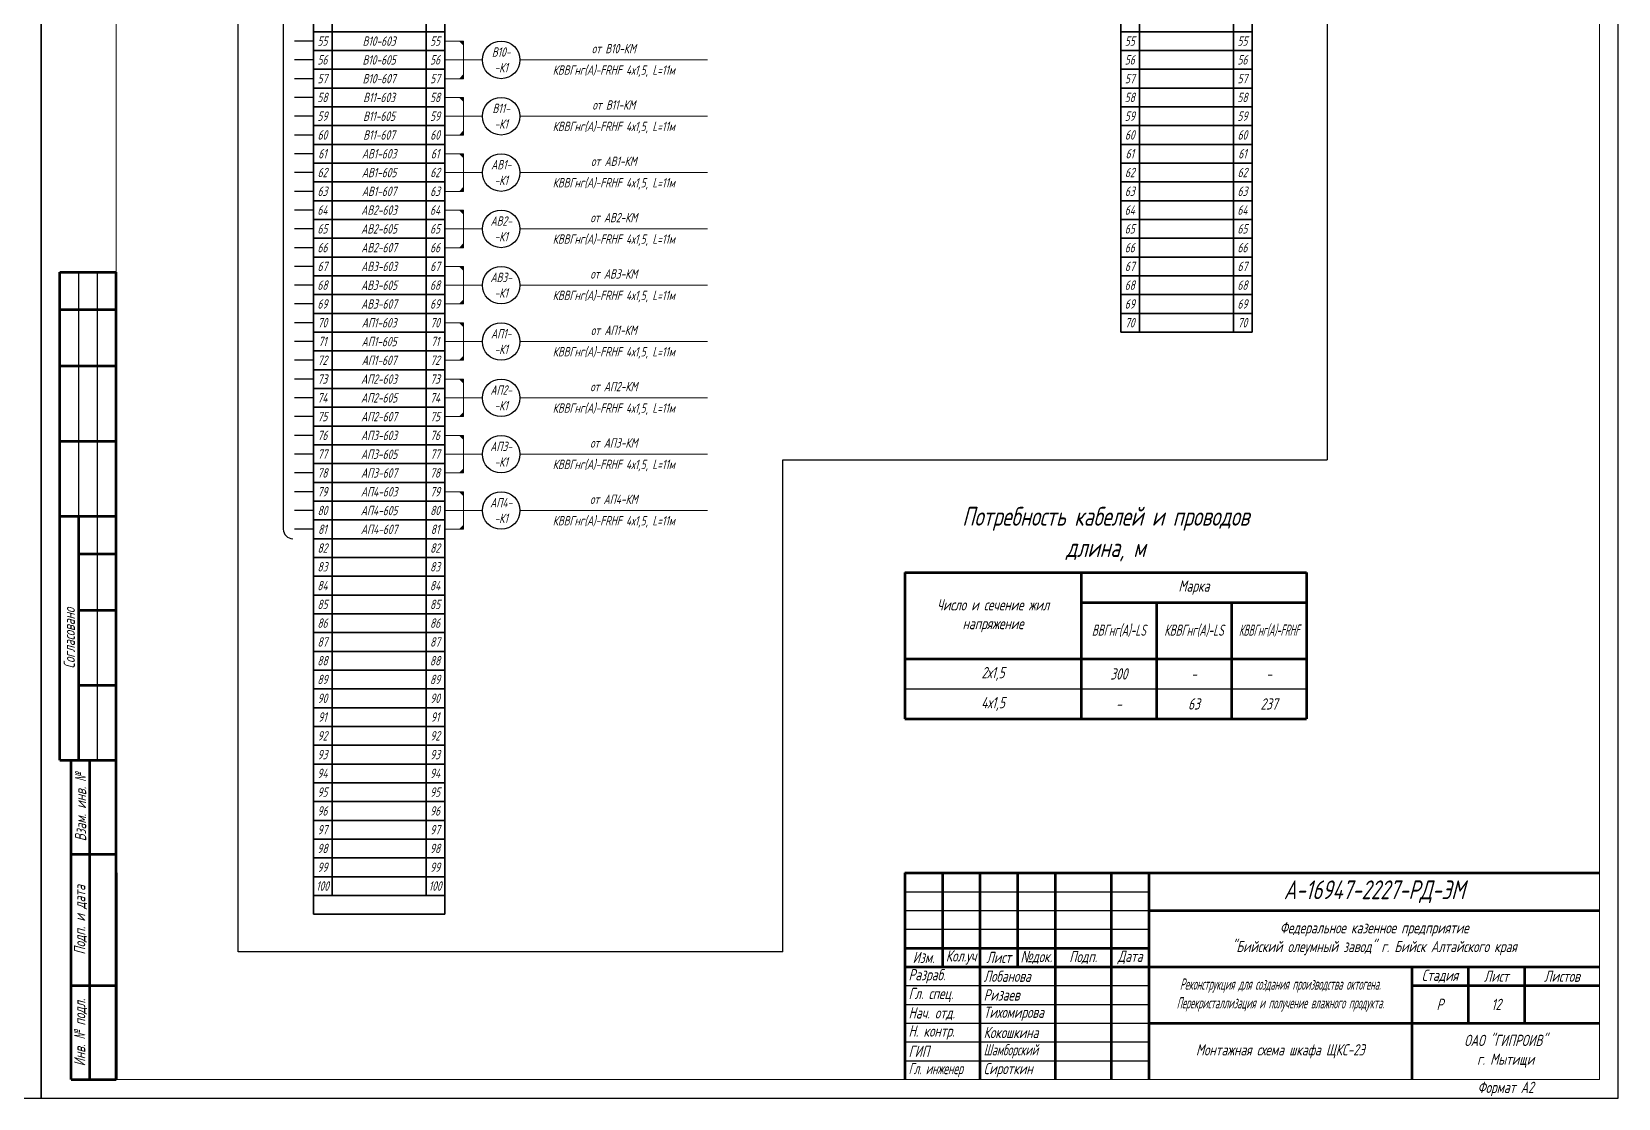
# Model space of a CAD drawing. Header units: millimetres. Extents: x -14296 to 10264, y -13087 to -5602.
# Drawn here: x -3986.2 to -3563.7, y -13086.7 to -12802.7 of the extents above; entities that cross this region are included whole.
import ezdxf

# ---------------------------------------------------------------- set-up
doc = ezdxf.new("R2010")
doc.units = ezdxf.units.MM
doc.linetypes.add('gost5', pattern=[7, 5, -2, 0])
for name, color, linetype, lineweight in [('КаБель контрольный (Вновь)', 142, 'gost5', 15), ('КаБель контрольный (Сущ)', 142, 'gost5', 25), ('Линия выноска', 137, 'Continuous', 25), ('Рамка толстая', 7, 'Continuous', 15), ('Рамка тонкая', 5, 'Continuous', 25), ('ТаБлица', 253, 'Continuous', 15), ('Текст', 7, 'Continuous', 20), ('Штампы', 252, 'Continuous', 25), ('Элемент эл. схем', 7, 'Continuous', 35)]:
    doc.layers.add(name, color=color, linetype=linetype, lineweight=lineweight)
doc.styles.add('Simplex', font='simplex.shx', dxfattribs={"width": 0.7, "oblique": 15})

# ---------------------------------------------------------------- blocks, each defined once
blk = doc.blocks.new('A$C54FF5821')
at = {"layer": 'Рамка толстая'}
for p, q in [((20, 589), (20, 5)), ((415, 589), (20, 589)), ((415, 5), (415, 589)), ((20, 5), (415, 5))]:
    blk.add_line(p, q, dxfattribs=at)
at = {"layer": 'Рамка тонкая'}
for p, q in [((420, 594), (0, 594)), ((0, 594), (0, 0)), ((420, 0), (420, 594)), ((0, 0), (420, 0))]:
    blk.add_line(p, q, dxfattribs=at)
blk = doc.blocks.new('A$C581E5E11')
at = {"layer": 'Элемент эл. схем'}
for p, q in [((0, 5), (0, 0)), ((5, 5), (0, 5)), ((5, 0), (5, 5)), ((5, 5), (30, 5)), ((30, 5), (30, 0)), ((30, 5), (35, 5)), ((35, 5), (35, 0)), ((0, 0), (5, 0)), ((30, 0), (5, 0)), ((35, 0), (30, 0))]:
    blk.add_line(p, q, dxfattribs=at)
blk = doc.blocks.new('*T1018')
at = {"layer": 'Штампы', "color": 0, "linetype": 'ByBlock', "lineweight": 60, "transparency": 16777216}
for p, q in [((0, 0), (0, 130)), ((0, 130), (15, 130)), ((15, 0), (15, 130)), ((0, 120), (15, 120)), ((0, 105), (15, 105)), ((0, 85), (15, 85)), ((0, 65), (15, 65)), ((5, 0), (5, 65)), ((5, 55), (15, 55)), ((5, 40), (15, 40)), ((5, 20), (15, 20)), ((0, 0), (15, 0))]:
    blk.add_line(p, q, dxfattribs=at)
at = {"layer": 'Штампы', "color": 5, "linetype": 'ByBlock', "lineweight": 25, "transparency": 16777216}
for p, q in [((5, 65), (5, 130)), ((10, 0), (10, 130))]:
    blk.add_line(p, q, dxfattribs=at)
at = {"layer": 'Штампы', "color": 2, "transparency": 16777216, "insert": (2.5, 32.5), "char_height": 3, "width": 61, "attachment_point": 5, "rotation": 90, "style": 'Simplex'}
blk.add_mtext('Согласовано', dxfattribs=at)
blk = doc.blocks.new('*T1019')
at = {"layer": 'Штампы', "color": 0, "linetype": 'ByBlock', "lineweight": 60, "transparency": 16777216}
for p, q in [((0, 0), (0, 85)), ((0, 85), (12, 85)), ((5, 0), (5, 85)), ((12, 0), (12, 85)), ((0, 60), (12, 60)), ((0, 25), (12, 25)), ((0, 0), (12, 0))]:
    blk.add_line(p, q, dxfattribs=at)
at = {"layer": 'Штампы', "color": 2, "transparency": 16777216, "char_height": 3, "attachment_point": 5, "rotation": 90, "style": 'Simplex'}
for s, insert, width in [('Взам. инв. {\\Fgost|c204;№}', (2.5, 72.5), 25), ('Подп. и дата', (2.5, 42.5), 35), ('Инв. {\\Fgost|c204;№} подл.', (2.5, 12.5), 25)]:
    blk.add_mtext(s, dxfattribs=dict(at, insert=insert, width=width))

msp = doc.modelspace()

# ---------------------------------------------------------------- hatches: boundary and pattern name
at = {"layer": 'КаБель контрольный (Вновь)', "linetype": 'ByBlock'}
for points in [[(-3871.21622, -12805.24064), (-3872.21622, -12805.24064), (-3871.21622, -12806.24064)], [(-3871.21622, -12815.24064), (-3872.21622, -12815.24064), (-3871.21622, -12814.24064)], [(-3871.21622, -12820.24064), (-3872.21622, -12820.24064), (-3871.21622, -12821.24064)], [(-3871.21622, -12830.24064), (-3872.21622, -12830.24064), (-3871.21622, -12829.24064)], [(-3871.21622, -12835.24064), (-3872.21622, -12835.24064), (-3871.21622, -12836.24064)], [(-3871.21622, -12845.24064), (-3872.21622, -12845.24064), (-3871.21622, -12844.24064)], [(-3871.21622, -12850.24064), (-3872.21622, -12850.24064), (-3871.21622, -12851.24064)], [(-3871.21622, -12860.24064), (-3872.21622, -12860.24064), (-3871.21622, -12859.24064)], [(-3871.21622, -12865.24064), (-3872.21622, -12865.24064), (-3871.21622, -12866.24064)], [(-3871.21622, -12875.24064), (-3872.21622, -12875.24064), (-3871.21622, -12874.24064)], [(-3871.21622, -12880.24064), (-3872.21622, -12880.24064), (-3871.21622, -12881.24064)], [(-3871.21622, -12890.24064), (-3872.21622, -12890.24064), (-3871.21622, -12889.24064)], [(-3871.21622, -12895.24064), (-3872.21622, -12895.24064), (-3871.21622, -12896.24064)], [(-3871.21622, -12905.24064), (-3872.21622, -12905.24064), (-3871.21622, -12904.24064)], [(-3871.21622, -12910.24064), (-3872.21622, -12910.24064), (-3871.21622, -12911.24064)], [(-3871.21622, -12920.24064), (-3872.21622, -12920.24064), (-3871.21622, -12919.24064)], [(-3871.21622, -12925.24064), (-3872.21622, -12925.24064), (-3871.21622, -12926.24064)], [(-3871.21622, -12935.24064), (-3872.21622, -12935.24064), (-3871.21622, -12934.24064)]]:
    msp.add_hatch(color=256, dxfattribs=at).paths.add_polyline_path(points)

# ---------------------------------------------------------------- linework, layer by layer
for p, q in [((-3871.21622, -12805.24064), (-3876.21622, -12805.24064)), ((-3872.21622, -12805.24064), (-3871.21622, -12806.24064)), ((-3871.21622, -12815.24064), (-3871.21622, -12805.24064)), ((-3876.21622, -12810.24064), (-3871.21622, -12810.24064)), ((-3872.21622, -12815.24064), (-3871.21622, -12814.24064)), ((-3866.21622, -12810.24064), (-3871.21622, -12810.24064)), ((-3806.21622, -12810.24064), (-3856.21622, -12810.24064)), ((-3876.21622, -12815.24064), (-3871.21622, -12815.24064)), ((-3871.21622, -12820.24064), (-3876.21622, -12820.24064)), ((-3872.21622, -12820.24064), (-3871.21622, -12821.24064)), ((-3871.21622, -12830.24064), (-3871.21622, -12820.24064)), ((-3876.21622, -12825.24064), (-3871.21622, -12825.24064)), ((-3866.21622, -12825.24064), (-3871.21622, -12825.24064)), ((-3806.21622, -12825.24064), (-3856.21622, -12825.24064)), ((-3876.21622, -12830.24064), (-3871.21622, -12830.24064)), ((-3872.21622, -12830.24064), (-3871.21622, -12829.24064)), ((-3871.21622, -12835.24064), (-3876.21622, -12835.24064)), ((-3872.21622, -12835.24064), (-3871.21622, -12836.24064)), ((-3871.21622, -12845.24064), (-3871.21622, -12835.24064)), ((-3876.21622, -12840.24064), (-3871.21622, -12840.24064)), ((-3866.21622, -12840.24064), (-3871.21622, -12840.24064)), ((-3806.21622, -12840.24064), (-3856.21622, -12840.24064)), ((-3876.21622, -12845.24064), (-3871.21622, -12845.24064)), ((-3872.21622, -12845.24064), (-3871.21622, -12844.24064)), ((-3871.21622, -12850.24064), (-3876.21622, -12850.24064)), ((-3872.21622, -12850.24064), (-3871.21622, -12851.24064)), ((-3871.21622, -12860.24064), (-3871.21622, -12850.24064)), ((-3876.21622, -12855.24064), (-3871.21622, -12855.24064)), ((-3866.21622, -12855.24064), (-3871.21622, -12855.24064)), ((-3806.21622, -12855.24064), (-3856.21622, -12855.24064)), ((-3876.21622, -12860.24064), (-3871.21622, -12860.24064)), ((-3872.21622, -12860.24064), (-3871.21622, -12859.24064)), ((-3871.21622, -12865.24064), (-3876.21622, -12865.24064)), ((-3872.21622, -12865.24064), (-3871.21622, -12866.24064)), ((-3871.21622, -12875.24064), (-3871.21622, -12865.24064)), ((-3876.21622, -12870.24064), (-3871.21622, -12870.24064)), ((-3866.21622, -12870.24064), (-3871.21622, -12870.24064)), ((-3806.21622, -12870.24064), (-3856.21622, -12870.24064)), ((-3876.21622, -12875.24064), (-3871.21622, -12875.24064)), ((-3872.21622, -12875.24064), (-3871.21622, -12874.24064)), ((-3871.21622, -12880.24064), (-3876.21622, -12880.24064)), ((-3872.21622, -12880.24064), (-3871.21622, -12881.24064)), ((-3871.21622, -12890.24064), (-3871.21622, -12880.24064)), ((-3876.21622, -12885.24064), (-3871.21622, -12885.24064)), ((-3866.21622, -12885.24064), (-3871.21622, -12885.24064)), ((-3806.21622, -12885.24064), (-3856.21622, -12885.24064)), ((-3876.21622, -12890.24064), (-3871.21622, -12890.24064)), ((-3872.21622, -12890.24064), (-3871.21622, -12889.24064)), ((-3871.21622, -12895.24064), (-3876.21622, -12895.24064)), ((-3872.21622, -12895.24064), (-3871.21622, -12896.24064)), ((-3871.21622, -12905.24064), (-3871.21622, -12895.24064)), ((-3876.21622, -12900.24064), (-3871.21622, -12900.24064)), ((-3866.21622, -12900.24064), (-3871.21622, -12900.24064)), ((-3806.21622, -12900.24064), (-3856.21622, -12900.24064)), ((-3876.21622, -12905.24064), (-3871.21622, -12905.24064)), ((-3872.21622, -12905.24064), (-3871.21622, -12904.24064)), ((-3871.21622, -12910.24064), (-3876.21622, -12910.24064)), ((-3872.21622, -12910.24064), (-3871.21622, -12911.24064)), ((-3871.21622, -12920.24064), (-3871.21622, -12910.24064)), ((-3876.21622, -12915.24064), (-3871.21622, -12915.24064)), ((-3866.21622, -12915.24064), (-3871.21622, -12915.24064)), ((-3806.21622, -12915.24064), (-3856.21622, -12915.24064)), ((-3872.21622, -12920.24064), (-3871.21622, -12919.24064)), ((-3876.21622, -12920.24064), (-3871.21622, -12920.24064)), ((-3871.21622, -12925.24064), (-3876.21622, -12925.24064)), ((-3872.21622, -12925.24064), (-3871.21622, -12926.24064)), ((-3871.21622, -12935.24064), (-3871.21622, -12925.24064)), ((-3876.21622, -12930.24064), (-3871.21622, -12930.24064)), ((-3866.21622, -12930.24064), (-3871.21622, -12930.24064)), ((-3806.21622, -12930.24064), (-3856.21622, -12930.24064)), ((-3876.21622, -12935.24064), (-3871.21622, -12935.24064)), ((-3872.21622, -12935.24064), (-3871.21622, -12934.24064))]:
    msp.add_line(p, q, dxfattribs=at)
at = {"layer": 'КаБель контрольный (Сущ)', "color": 6, "linetype": 'ByBlock'}
for p, q in [((-3911.21622, -12805.24064), (-3916.21622, -12805.24064)), ((-3911.21622, -12810.24064), (-3916.21622, -12810.24064)), ((-3911.21622, -12815.24064), (-3916.21622, -12815.24064)), ((-3911.21622, -12820.24064), (-3916.21622, -12820.24064)), ((-3911.21622, -12825.24064), (-3916.21622, -12825.24064)), ((-3911.21622, -12830.24064), (-3916.21622, -12830.24064)), ((-3911.21622, -12835.24064), (-3916.21622, -12835.24064)), ((-3911.21622, -12840.24064), (-3916.21622, -12840.24064)), ((-3911.21622, -12845.24064), (-3916.21622, -12845.24064)), ((-3911.21622, -12850.24064), (-3916.21622, -12850.24064)), ((-3911.21622, -12855.24064), (-3916.21622, -12855.24064)), ((-3911.21622, -12860.24064), (-3916.21622, -12860.24064)), ((-3911.21622, -12865.24064), (-3916.21622, -12865.24064)), ((-3911.21622, -12870.24064), (-3916.21622, -12870.24064)), ((-3911.21622, -12875.24064), (-3916.21622, -12875.24064)), ((-3911.21622, -12880.24064), (-3916.21622, -12880.24064)), ((-3911.21622, -12885.24064), (-3916.21622, -12885.24064)), ((-3911.21622, -12890.24064), (-3916.21622, -12890.24064)), ((-3911.21622, -12895.24064), (-3916.21622, -12895.24064)), ((-3911.21622, -12900.24064), (-3916.21622, -12900.24064)), ((-3911.21622, -12905.24064), (-3916.21622, -12905.24064)), ((-3911.21622, -12910.24064), (-3916.21622, -12910.24064)), ((-3911.21622, -12915.24064), (-3916.21622, -12915.24064)), ((-3911.21622, -12920.24064), (-3916.21622, -12920.24064)), ((-3911.21622, -12925.24064), (-3916.21622, -12925.24064)), ((-3911.21622, -12930.24064), (-3916.21622, -12930.24064)), ((-3911.21622, -12935.24064), (-3916.21622, -12935.24064))]:
    msp.add_line(p, q, dxfattribs=at)
at = {"layer": 'Линия выноска'}
for p, q in [((-3931.21622, -13047.74064), (-3931.21622, -12517.74064)), ((-3641.21622, -12517.74064), (-3641.21622, -12916.74064)), ((-3786.21622, -13047.74064), (-3786.21622, -12916.74064)), ((-3786.21622, -12916.74064), (-3641.21622, -12916.74064)), ((-3786.21622, -13047.74064), (-3931.21622, -13047.74064))]:
    msp.add_line(p, q, dxfattribs=at)
at = {"layer": 'Рамка тонкая'}
for p, q in [((-3919.21622, -12737.74064), (-3919.21622, -12935.24064)), ((-3753.71622, -12977.74064), (-3646.71622, -12977.74064))]:
    msp.add_line(p, q, dxfattribs=at)
for centre in [(-3861.21622, -12810.24064), (-3861.21622, -12825.24064), (-3861.21622, -12840.24064), (-3861.21622, -12855.24064), (-3861.21622, -12870.24064), (-3861.21622, -12885.24064), (-3861.21622, -12900.24064), (-3861.21622, -12915.24064), (-3861.21622, -12930.24064)]:
    msp.add_circle(centre, 5, dxfattribs=at)
msp.add_arc((-3916.71622, -12935.24064), 2.5, 180, 270, dxfattribs=at)
at = {"layer": 'ТаБлица', "lineweight": 60}
for p, q in [((-3753.71622, -12946.74064), (-3753.71622, -12985.74064)), ((-3753.71622, -12946.74064), (-3646.71622, -12946.74064)), ((-3706.71622, -12946.74064), (-3706.71622, -12985.74064)), ((-3646.71622, -12946.74064), (-3646.71622, -12985.74064)), ((-3706.71622, -12954.74064), (-3646.71622, -12954.74064)), ((-3686.71622, -12954.74064), (-3686.71622, -12985.74064)), ((-3666.71622, -12954.74064), (-3666.71622, -12985.74064)), ((-3753.71622, -12969.74064), (-3646.71622, -12969.74064)), ((-3753.71622, -12985.74064), (-3646.71622, -12985.74064))]:
    msp.add_line(p, q, dxfattribs=at)
at = {"layer": 'Штампы', "lineweight": 60}
for p, q in [((-3963.71622, -13026.74064), (-3963.71622, -13081.74064)), ((-3753.71622, -13026.74065), (-3568.71622, -13026.74065)), ((-3753.71622, -13026.74065), (-3753.71622, -13081.74065)), ((-3743.71622, -13026.74065), (-3743.71622, -13051.74065)), ((-3733.71622, -13026.74065), (-3733.71622, -13081.74065)), ((-3723.71622, -13026.74065), (-3723.71622, -13051.74065)), ((-3713.71622, -13026.74065), (-3713.71622, -13081.74065)), ((-3698.71622, -13026.74065), (-3698.71622, -13081.74065)), ((-3688.71622, -13026.74065), (-3688.71622, -13081.74065)), ((-3688.71622, -13036.74065), (-3568.71622, -13036.74065)), ((-3753.71622, -13046.74065), (-3688.71622, -13046.74065)), ((-3753.71622, -13051.74065), (-3568.71622, -13051.74065)), ((-3618.71622, -13051.74065), (-3618.71622, -13081.74065)), ((-3603.71622, -13051.74065), (-3603.71622, -13066.74065)), ((-3588.71622, -13051.74065), (-3588.71622, -13066.74065)), ((-3618.71622, -13056.74065), (-3568.71622, -13056.74065)), ((-3688.71622, -13066.74065), (-3568.71622, -13066.74065))]:
    msp.add_line(p, q, dxfattribs=at)
at = {"layer": 'Штампы', "color": 5}
for p, q in [((-3753.71622, -13031.74065), (-3688.71622, -13031.74065)), ((-3753.71622, -13036.74065), (-3688.71622, -13036.74065)), ((-3753.71622, -13041.74065), (-3688.71622, -13041.74065)), ((-3753.71622, -13056.74065), (-3688.71622, -13056.74065)), ((-3753.71622, -13061.74065), (-3688.71622, -13061.74065)), ((-3753.71622, -13066.74065), (-3688.71622, -13066.74065)), ((-3753.71622, -13071.74065), (-3688.71622, -13071.74065)), ((-3753.71622, -13076.74065), (-3688.71622, -13076.74065))]:
    msp.add_line(p, q, dxfattribs=at)
at = {"layer": 'Элемент эл. схем'}
for p, q in [((-3911.21622, -12932.74064), (-3906.21622, -12932.74064)), ((-3881.21622, -12932.74064), (-3906.21622, -12932.74064)), ((-3876.21622, -12932.74064), (-3881.21622, -12932.74064)), ((-3881.21622, -12932.74064), (-3876.21622, -12932.74064)), ((-3911.21622, -13032.74064), (-3911.21622, -13037.74064)), ((-3876.21622, -13032.74064), (-3876.21622, -13037.74064)), ((-3911.21622, -13037.74064), (-3906.21622, -13037.74064)), ((-3881.21622, -13037.74064), (-3906.21622, -13037.74064)), ((-3876.21622, -13037.74064), (-3881.21622, -13037.74064))]:
    msp.add_line(p, q, dxfattribs=at)

# ---------------------------------------------------------------- block references
for name, p in [('A$C54FF5821', (-4403.71622, -13086.74065)), ('A$C54FF5821', (-3983.71622, -13086.74065)), ('*T1018', (-3978.71622, -12996.74064)), ('*T1019', (-3975.71622, -13081.74064))]:
    msp.add_blockref(name, p)
for p in [(-3911.21622, -12802.74063), (-3696.21622, -12802.74063), (-3911.21622, -12807.74063), (-3696.21622, -12807.74063), (-3911.21622, -12812.74063), (-3696.21622, -12812.74063), (-3911.21622, -12817.74063), (-3696.21622, -12817.74063), (-3911.21622, -12822.74063), (-3696.21622, -12822.74063), (-3911.21622, -12827.74063), (-3696.21622, -12827.74063), (-3911.21622, -12832.74063), (-3696.21622, -12832.74063), (-3911.21622, -12837.74063), (-3696.21622, -12837.74063), (-3911.21622, -12842.74063), (-3696.21622, -12842.74063), (-3911.21622, -12847.74063), (-3696.21622, -12847.74063), (-3911.21622, -12852.74063), (-3696.21622, -12852.74063), (-3911.21622, -12857.74063), (-3696.21622, -12857.74063), (-3911.21622, -12862.74063), (-3696.21622, -12862.74063), (-3911.21622, -12867.74063), (-3696.21622, -12867.74063), (-3911.21622, -12872.74063), (-3696.21622, -12872.74063), (-3911.21622, -12877.74063), (-3696.21622, -12877.74063), (-3911.21622, -12882.74063), (-3696.21622, -12882.74063), (-3911.21622, -12887.74063), (-3911.21622, -12892.74063), (-3911.21622, -12897.74063), (-3911.21622, -12902.74063), (-3911.21622, -12907.74063), (-3911.21622, -12912.74063), (-3911.21622, -12917.74063), (-3911.21622, -12922.74063), (-3911.21622, -12927.74063), (-3911.21622, -12932.74063), (-3911.21622, -12937.74063), (-3911.21622, -12942.74063), (-3911.21622, -12947.74063), (-3911.21622, -12952.74063), (-3911.21622, -12957.74063), (-3911.21622, -12962.74063), (-3911.21622, -12967.74063), (-3911.21622, -12972.74063), (-3911.21622, -12977.74063), (-3911.21622, -12982.74063), (-3911.21622, -12987.74063), (-3911.21622, -12992.74063), (-3911.21622, -12997.74063), (-3911.21622, -13002.74063), (-3911.21622, -13007.74063), (-3911.21622, -13012.74063), (-3911.21622, -13017.74063), (-3911.21622, -13022.74063), (-3911.21622, -13027.74063), (-3911.21622, -13032.74063)]:
    msp.add_blockref('A$C581E5E11', p, dxfattribs=at)

# ---------------------------------------------------------------- texts
at = {"layer": 'Текст', "char_height": 2.5, "attachment_point": 5, "style": 'Simplex'}
for s, insert in [('55', (-3908.80121, -12805.22364)), ('55', (-3878.80121, -12805.22364)), ('55', (-3693.80121, -12805.22364)), ('55', (-3663.80121, -12805.22364)), ('56', (-3908.80121, -12810.22364)), ('56', (-3878.80121, -12810.22364)), ('56', (-3693.80121, -12810.22364)), ('56', (-3663.80121, -12810.22364)), ('57', (-3908.80121, -12815.22364)), ('57', (-3878.80121, -12815.22364)), ('57', (-3693.80121, -12815.22364)), ('57', (-3663.80121, -12815.22364)), ('58', (-3908.80121, -12820.22364)), ('58', (-3878.80121, -12820.22364)), ('58', (-3693.80121, -12820.22364)), ('58', (-3663.80121, -12820.22364)), ('59', (-3908.80121, -12825.22364)), ('59', (-3878.80121, -12825.22364)), ('59', (-3693.80121, -12825.22364)), ('59', (-3663.80121, -12825.22364)), ('60', (-3908.80121, -12830.22364)), ('60', (-3878.80121, -12830.22364)), ('60', (-3693.80121, -12830.22364)), ('60', (-3663.80121, -12830.22364)), ('61', (-3908.80121, -12835.22364)), ('61', (-3878.80121, -12835.22364)), ('61', (-3693.80121, -12835.22364)), ('61', (-3663.80121, -12835.22364)), ('62', (-3908.80121, -12840.22364)), ('62', (-3878.80121, -12840.22364)), ('62', (-3693.80121, -12840.22364)), ('62', (-3663.80121, -12840.22364)), ('63', (-3908.80121, -12845.22364)), ('63', (-3878.80121, -12845.22364)), ('63', (-3693.80121, -12845.22364)), ('63', (-3663.80121, -12845.22364)), ('64', (-3908.80121, -12850.22364)), ('64', (-3878.80121, -12850.22364)), ('64', (-3693.80121, -12850.22364)), ('64', (-3663.80121, -12850.22364)), ('65', (-3908.80121, -12855.22364)), ('65', (-3878.80121, -12855.22364)), ('65', (-3693.80121, -12855.22364)), ('65', (-3663.80121, -12855.22364)), ('66', (-3908.80121, -12860.22364)), ('66', (-3878.80121, -12860.22364)), ('66', (-3693.80121, -12860.22364)), ('66', (-3663.80121, -12860.22364)), ('67', (-3908.80121, -12865.22364)), ('67', (-3878.80121, -12865.22364)), ('67', (-3693.80121, -12865.22364)), ('67', (-3663.80121, -12865.22364)), ('68', (-3908.80121, -12870.22364)), ('68', (-3878.80121, -12870.22364)), ('68', (-3693.80121, -12870.22364)), ('68', (-3663.80121, -12870.22364)), ('69', (-3908.80121, -12875.22364)), ('69', (-3878.80121, -12875.22364)), ('69', (-3693.80121, -12875.22364)), ('69', (-3663.80121, -12875.22364)), ('70', (-3908.80121, -12880.22364)), ('70', (-3878.80121, -12880.22364)), ('70', (-3693.80121, -12880.22364)), ('70', (-3663.80121, -12880.22364)), ('71', (-3908.80121, -12885.22364)), ('71', (-3878.80121, -12885.22364)), ('72', (-3908.80121, -12890.22364)), ('72', (-3878.80121, -12890.22364)), ('73', (-3908.80121, -12895.22364)), ('73', (-3878.80121, -12895.22364)), ('74', (-3908.80121, -12900.22364)), ('74', (-3878.80121, -12900.22364)), ('75', (-3908.80121, -12905.22364)), ('75', (-3878.80121, -12905.22364)), ('76', (-3908.80121, -12910.22364)), ('76', (-3878.80121, -12910.22364)), ('77', (-3908.80121, -12915.22364)), ('77', (-3878.80121, -12915.22364)), ('78', (-3908.80121, -12920.22364)), ('78', (-3878.80121, -12920.22364)), ('79', (-3908.80121, -12925.22364)), ('79', (-3878.80121, -12925.22364)), ('80', (-3908.80121, -12930.22364)), ('80', (-3878.80121, -12930.22364)), ('81', (-3908.80121, -12935.22364)), ('81', (-3878.80121, -12935.22364)), ('82', (-3908.80121, -12940.22364)), ('82', (-3878.80121, -12940.22364)), ('83', (-3908.80121, -12945.22364)), ('83', (-3878.80121, -12945.22364)), ('84', (-3908.80121, -12950.22364)), ('84', (-3878.80121, -12950.22364)), ('85', (-3908.80121, -12955.22364)), ('85', (-3878.80121, -12955.22364)), ('86', (-3908.80121, -12960.22364)), ('86', (-3878.80121, -12960.22364)), ('87', (-3908.80121, -12965.22364)), ('87', (-3878.80121, -12965.22364)), ('88', (-3908.80121, -12970.22364)), ('88', (-3878.80121, -12970.22364)), ('89', (-3908.80121, -12975.22364)), ('89', (-3878.80121, -12975.22364)), ('90', (-3908.80121, -12980.22364)), ('90', (-3878.80121, -12980.22364)), ('91', (-3908.80121, -12985.22364)), ('91', (-3878.80121, -12985.22364)), ('92', (-3908.80121, -12990.22364)), ('92', (-3878.80121, -12990.22364)), ('93', (-3908.80121, -12995.22364)), ('93', (-3878.80121, -12995.22364)), ('94', (-3908.80121, -13000.22364)), ('94', (-3878.80121, -13000.22364)), ('95', (-3908.80121, -13005.22364)), ('95', (-3878.80121, -13005.22364)), ('96', (-3908.80121, -13010.22364)), ('96', (-3878.80121, -13010.22364)), ('97', (-3908.80121, -13015.22364)), ('97', (-3878.80121, -13015.22364)), ('98', (-3908.80121, -13020.22364)), ('98', (-3878.80121, -13020.22364)), ('99', (-3908.80121, -13025.22364)), ('99', (-3878.80121, -13025.22364)), ('100', (-3908.80121, -13030.22364)), ('100', (-3878.80121, -13030.22364))]:
    msp.add_mtext_dynamic_manual_height_columns(s, width=3.5, gutter_width=12.5, heights=[0], dxfattribs=dict(at, insert=insert))
at = {"layer": 'Текст', "style": 'Simplex'}
for s, insert, char_height, width, attachment_point in [('В10-603', (-3893.71622, -12805.24064), 2.5, 25, 5), ('В10-605', (-3893.71622, -12810.24064), 2.5, 25, 5), ('В10-\\P-К1', (-3861.21622, -12810.24064), 2.5, 17, 5), ('от В10-КМ', (-3831.21622, -12807.24064), 2.5, 30.4242349, 5), ('В10-607', (-3893.71622, -12815.24064), 2.5, 25, 5), ('КВВГнг(А)-FRHF 4х1,5, L=11м', (-3831.21622, -12813.24064), 2.5, 52.5468781, 5), ('В11-603', (-3893.71622, -12820.24064), 2.5, 25, 5), ('В11-\\P-К1', (-3861.21622, -12825.24064), 2.5, 17, 5), ('от В11-КМ', (-3831.21622, -12822.24064), 2.5, 30.4242349, 5), ('В11-605', (-3893.71622, -12825.24064), 2.5, 25, 5), ('КВВГнг(А)-FRHF 4х1,5, L=11м', (-3831.21622, -12828.24064), 2.5, 52.5468781, 5), ('В11-607', (-3893.71622, -12830.24064), 2.5, 25, 5), ('АВ1-603', (-3893.71622, -12835.24064), 2.5, 25, 5), ('АВ1-605', (-3893.71622, -12840.24064), 2.5, 25, 5), ('АВ1-\\P-К1', (-3861.21622, -12840.24064), 2.5, 17, 5), ('от АВ1-КМ', (-3831.21622, -12837.24064), 2.5, 30.4242349, 5), ('АВ1-607', (-3893.71622, -12845.24064), 2.5, 25, 5), ('КВВГнг(А)-FRHF 4х1,5, L=11м', (-3831.21622, -12843.24064), 2.5, 52.5468781, 5), ('АВ2-603', (-3893.71622, -12850.24064), 2.5, 25, 5), ('АВ2-\\P-К1', (-3861.21622, -12855.24064), 2.5, 17, 5), ('от АВ2-КМ', (-3831.21622, -12852.24064), 2.5, 30.4242349, 5), ('АВ2-605', (-3893.71622, -12855.24064), 2.5, 25, 5), ('КВВГнг(А)-FRHF 4х1,5, L=11м', (-3831.21622, -12858.24064), 2.5, 52.5468781, 5), ('АВ2-607', (-3893.71622, -12860.24064), 2.5, 25, 5), ('АВ3-603', (-3893.71622, -12865.24064), 2.5, 25, 5), ('АВ3-605', (-3893.71622, -12870.24064), 2.5, 25, 5), ('АВ3-\\P-К1', (-3861.21622, -12870.24064), 2.5, 17, 5), ('от АВ3-КМ', (-3831.21622, -12867.24064), 2.5, 30.4242349, 5), ('КВВГнг(А)-FRHF 4х1,5, L=11м', (-3831.21622, -12873.24064), 2.5, 52.5468781, 5), ('АВ3-607', (-3893.71622, -12875.24064), 2.5, 25, 5), ('АП1-603', (-3893.71622, -12880.24064), 2.5, 25, 5), ('АП1-\\P-К1', (-3861.21622, -12885.24064), 2.5, 17, 5), ('от АП1-КМ', (-3831.21622, -12882.24064), 2.5, 30.4242349, 5), ('АП1-605', (-3893.71622, -12885.24064), 2.5, 25, 5), ('АП1-607', (-3893.71622, -12890.24064), 2.5, 25, 5), ('КВВГнг(А)-FRHF 4х1,5, L=11м', (-3831.21622, -12888.24064), 2.5, 52.5468781, 5), ('АП2-603', (-3893.71622, -12895.24064), 2.5, 25, 5), ('АП2-\\P-К1', (-3861.21622, -12900.24064), 2.5, 17, 5), ('от АП2-КМ', (-3831.21622, -12897.24064), 2.5, 30.4242349, 5), ('АП2-605', (-3893.71622, -12900.24064), 2.5, 25, 5), ('КВВГнг(А)-FRHF 4х1,5, L=11м', (-3831.21622, -12903.24064), 2.5, 52.5468781, 5), ('АП2-607', (-3893.71622, -12905.24064), 2.5, 25, 5), ('АП3-603', (-3893.71622, -12910.24064), 2.5, 25, 5), ('от АП3-КМ', (-3831.21622, -12912.24064), 2.5, 30.4242349, 5), ('АП3-605', (-3893.71622, -12915.24064), 2.5, 25, 5), ('АП3-\\P-К1', (-3861.21622, -12915.24064), 2.5, 17, 5), ('АП3-607', (-3893.71622, -12920.24064), 2.5, 25, 5), ('КВВГнг(А)-FRHF 4х1,5, L=11м', (-3831.21622, -12918.24064), 2.5, 52.5468781, 5), ('АП4-603', (-3893.71622, -12925.24064), 2.5, 25, 5), ('АП4-\\P-К1', (-3861.21622, -12930.24064), 2.5, 17, 5), ('от АП4-КМ', (-3831.21622, -12927.24064), 2.5, 30.4242349, 5), ('АП4-605', (-3893.71622, -12930.24064), 2.5, 25, 5), ('КВВГнг(А)-FRHF 4х1,5, L=11м', (-3831.21622, -12933.24064), 2.5, 52.5468781, 5), ('АП4-607', (-3893.71622, -12935.24064), 2.5, 25, 5), ('Марка', (-3676.71622, -12950.74064), 3, 60, 5), ('Число и сечение жил\\Pнапряжение', (-3730.21622, -12958.24064), 3, 47, 5), ('{\\W0.6;ВВГнг(А)-LS}', (-3696.71622, -12962.24064), 3, 20, 5), ('{\\W0.6;КВВГнг(А)-LS}', (-3676.71622, -12962.24064), 3, 20, 5), ('{\\W0.5;КВВГнг(А)-FRHF}', (-3656.71622, -12962.24064), 3, 20, 5), ('2х1,5', (-3730.21622, -12973.74064), 3, 47, 5), ('300', (-3696.71622, -12973.74064), 3, 20, 5), ('-', (-3676.71622, -12973.74064), 3, 20, 5), ('-', (-3656.71622, -12973.74064), 3, 20, 5), ('4х1,5', (-3730.21622, -12981.74064), 3, 47, 5), ('-', (-3696.71622, -12981.74064), 3, 20, 5), ('63', (-3676.71622, -12981.74064), 3, 20, 5), ('237', (-3656.71622, -12981.74064), 3, 20, 5), ('Федеральное казенное предприятие\\P"Бийский олеумный завод" г. Бийск Алтайского края', (-3628.71622, -13044.24065), 3, 120, 5), ('Изм.', (-3748.71622, -13049.24065), 3, 10, 5), ('Кол.уч', (-3738.71622, -13049.24065), 3, 10, 5), ('Лист', (-3728.71622, -13049.24065), 3, 10, 5), ('{\\fArial|b0|i0|c204|p34;\\W0.7;№\\Fsimplex|c204;док.}', (-3718.71622, -13049.24065), 3, 10, 5), ('Подп.', (-3706.21622, -13049.24065), 3, 15, 5), ('{\\W0.7;Дата}', (-3693.71622, -13049.24065), 3, 10, 5), ('Разраб.', (-3752.71622, -13054.24065), 3, 18, 4), ('Лобанова', (-3732.71622, -13054.24065), 3, 18, 4), ('{\\W0.5;Реконструкция для создания производства октогена.\\PПерекристаллизация и получение влажного продукта.}', (-3653.71622, -13059.24065), 3, 70, 5), ('{\\W0.7;Стадия}', (-3611.21622, -13054.24065), 3, 15, 5), ('Лист', (-3596.21622, -13054.24065), 3, 15, 5), ('Листов', (-3578.71622, -13054.24065), 3, 20, 5), ('Гл. спец.', (-3752.71622, -13059.24065), 3, 18, 4), ('Ризаев', (-3732.71622, -13059.24065), 3, 18, 4), ('Нач. отд.', (-3752.71622, -13064.24065), 3, 18, 4), ('Тихомирова', (-3732.71622, -13064.24065), 3, 18, 4), ('Р', (-3611.21622, -13061.74065), 3, 15, 5), ('12', (-3596.21622, -13061.74065), 3, 15, 5), ('Н. контр.', (-3752.71622, -13069.24065), 3, 19, 4), ('Кокошкина', (-3732.71622, -13069.24065), 3, 18, 4), ('{\\C2;ОАО "ГИПРОИВ"\\Pг. Мытищи}', (-3593.71622, -13074.24065), 3, 50, 5), ('ГИП', (-3752.71622, -13074.24065), 3, 18, 4), ('{\\W0.6;Шамборский}', (-3732.71622, -13074.24065), 3, 18, 4), ('{\\C2;Монтажная схема шкафа ЩКС-2Э}', (-3653.71622, -13074.24064), 3, 70, 5), ('{\\W0.6;Гл. инженер}', (-3752.71622, -13079.24065), 3, 18, 4), ('Сироткин', (-3732.71622, -13079.24065), 3, 18, 4), ('Формат А2', (-3593.71622, -13084.24064), 3, 50, 5)]:
    msp.add_mtext(s, dxfattribs=dict(at, insert=insert, char_height=char_height, width=width, attachment_point=attachment_point))
at = {"layer": 'Текст', "lineweight": 35, "char_height": 5, "attachment_point": 5, "style": 'Simplex'}
for s, insert, width in [('Потребность кабелей и проводов\\Pдлина, м ', (-3700.21622, -12936.53024), 147), ('А-16947-2227-РД-ЭМ', (-3628.71622, -13031.74065), 120)]:
    msp.add_mtext(s, dxfattribs=dict(at, insert=insert, width=width))

doc.saveas('drawing.dxf')
